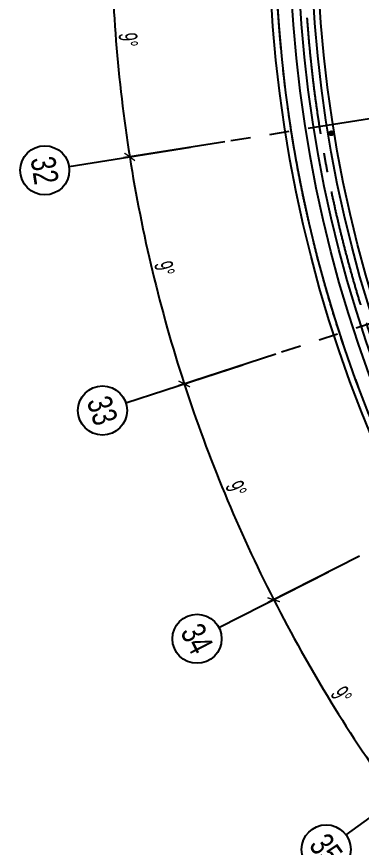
# Model space of a CAD drawing. Extents: x 104132 to 3338343, y -1228862 to 1409848.
# Drawn here: x 909661 to 926493, y 51625 to 92205 of the extents above; entities that cross this region are included whole.
import ezdxf
from ezdxf.enums import TextEntityAlignment as Align

# ---------------------------------------------------------------- set-up
doc = ezdxf.new("R2010")
doc.units = 0
doc.linetypes.add('CENTER', pattern=[50.8, 31.75, -6.35, 6.35, -6.35])
doc.linetypes.add('CENTER2', pattern=[28.575, 19.05, -3.175, 3.175, -3.175])
doc.layers.get('0').update_dxf_attribs({"color": 8})
doc.layers.get('Defpoints').update_dxf_attribs({"color": 8})
for name, color, linetype in [('#标注', 8, 'Continuous'), ('#轴线', 8, 'CENTER2'), ('A-ROOF', 8, 'Continuous'), ('A-ROOF-DRAN', 8, 'Continuous'), ('A-ROOF-EDGE', 8, 'Continuous'), ('DOTE', 8, 'CENTER'), ('落水口', 8, 'Continuous')]:
    doc.layers.add(name, color=color, linetype=linetype)
doc.styles.add('JHZX', font='jrs.shx', dxfattribs={"width": 0.6, "bigfont": 'jhz.shx'})
doc.dimstyles.new('JZBZ-300', dxfattribs={"dimscale": 300, "dimtxt": 3, "dimasz": 1.5, "dimexe": 1, "dimexo": 1, "dimgap": 0.5, "dimtad": 1, "dimdec": 0, "dimdsep": 46, "dimtxsty": 'JHZX', "dimblk1": 'ARCHTICK', "dimblk2": 'ARCHTICK', "dimsah": 1, "dimcen": 0, "dimclrd": 1, "dimclre": 1, "dimclrt": 2, "dimadec": 3, "dimazin": 2, "dimtfac": 1, "dimtdec": 0, "dimtix": 1, "dimtmove": 0, "dimatfit": 3, "dimfxl": 1, "dimtolj": 1, "dimlwd": -1, "dimlwe": -1, "dimarcsym": 1})

# ---------------------------------------------------------------- blocks, each defined once
blk = doc.blocks.new('_ARCHTICK')
at = {"color": 0, "linetype": 'ByBlock', "const_width": 0.15}
blk.add_lwpolyline([(-0.5, -0.5), (0.5, 0.5)], dxfattribs=at)
blk = doc.blocks.new('*D35')
at = {"layer": '#标注', "color": 1, "ltscale": 300, "transparency": 16777216}
for p, q in [((503468, -147346), (498468, -147346)), ((504305, -157983), (499367, -158766))]:
    blk.add_line(p, q, dxfattribs=at)
blk.add_arc((571468, -147346), 72700, 180, 189, dxfattribs=at)
at = {"layer": 'Defpoints', "color": 0, "ltscale": 300, "transparency": 16777216}
for p in [(503768, -147346), (571468, -147346), (498867, -151151), (504601, -157937)]:
    blk.add_point(p, dxfattribs=at)
at = {"layer": '#标注', "color": 1, "ltscale": 300, "transparency": 16777216, "xscale": 450, "yscale": 450, "zscale": 450}
for p, rotation in [((498768, -147346), 90.00000000000037), ((499663, -158719), 279.0000000000001)]:
    blk.add_blockref('_ARCHTICK', p, dxfattribs=dict(at, rotation=rotation))
at = {"layer": '#标注', "color": 2, "ltscale": 300, "transparency": 16777216, "insert": (499590, -153003), "char_height": 900, "attachment_point": 5, "rotation": 274.5, "style": 'JHZX'}
blk.add_mtext('\\A1;9°', dxfattribs=at)
blk = doc.blocks.new('*D36')
at = {"layer": '#标注', "color": 1, "ltscale": 300, "transparency": 16777216}
for p, q in [((504305, -157983), (499367, -158766)), ((506796, -168359), (502041, -169904))]:
    blk.add_line(p, q, dxfattribs=at)
blk.add_arc((571468, -147346), 72700, 189, 198, dxfattribs=at)
at = {"layer": 'Defpoints', "color": 0, "ltscale": 300, "transparency": 16777216}
for p in [(571468, -147346), (504601, -157937), (500357, -162461), (507081, -168266)]:
    blk.add_point(p, dxfattribs=at)
at = {"layer": '#标注', "color": 1, "ltscale": 300, "transparency": 16777216, "xscale": 450, "yscale": 450, "zscale": 450}
for p, rotation in [((499663, -158719), 98.99999999999973), ((502326, -169811), 287.9999999999989)]:
    blk.add_blockref('_ARCHTICK', p, dxfattribs=dict(at, rotation=rotation))
at = {"layer": '#标注', "color": 2, "ltscale": 300, "transparency": 16777216, "insert": (501360, -164177), "char_height": 900, "attachment_point": 5, "rotation": 283.5, "style": 'JHZX'}
blk.add_mtext('\\A1;9°', dxfattribs=at)
blk = doc.blocks.new('*D37')
at = {"layer": '#标注', "color": 1, "ltscale": 300, "transparency": 16777216}
for p, q in [((506796, -168359), (502041, -169904)), ((510879, -178217), (506424, -180487))]:
    blk.add_line(p, q, dxfattribs=at)
blk.add_arc((571468, -147346), 72700, 198, 207, dxfattribs=at)
at = {"layer": 'Defpoints', "color": 0, "ltscale": 300, "transparency": 16777216}
for p in [(571468, -147346), (507081, -168266), (503597, -173399), (511147, -178081)]:
    blk.add_point(p, dxfattribs=at)
at = {"layer": '#标注', "color": 1, "ltscale": 300, "transparency": 16777216, "xscale": 450, "yscale": 450, "zscale": 450}
for p, rotation in [((502326, -169811), 107.9999999999992), ((506692, -180351), 297.0000000000004)]:
    blk.add_blockref('_ARCHTICK', p, dxfattribs=dict(at, rotation=rotation))
at = {"layer": '#标注', "color": 2, "ltscale": 300, "transparency": 16777216, "insert": (504856, -174937), "char_height": 900, "attachment_point": 5, "rotation": 292.5, "style": 'JHZX'}
blk.add_mtext('\\A1;9°', dxfattribs=at)
blk = doc.blocks.new('*D38')
at = {"layer": '#标注', "color": 1, "ltscale": 300, "transparency": 16777216}
for p, q in [((510879, -178217), (506424, -180487)), ((516455, -187315), (512410, -190254))]:
    blk.add_line(p, q, dxfattribs=at)
blk.add_arc((571468, -147346), 72700, 207, 216, dxfattribs=at)
at = {"layer": 'Defpoints', "color": 0, "ltscale": 300, "transparency": 16777216}
for p in [(571468, -147346), (511147, -178081), (508508, -183696), (516697, -187139)]:
    blk.add_point(p, dxfattribs=at)
at = {"layer": '#标注', "color": 1, "ltscale": 300, "transparency": 16777216, "xscale": 450, "yscale": 450, "zscale": 450}
for p, rotation in [((506692, -180351), 117.0000000000004), ((512652, -190078), 306.0000000000014)]:
    blk.add_blockref('_ARCHTICK', p, dxfattribs=dict(at, rotation=rotation))
at = {"layer": '#标注', "color": 2, "ltscale": 300, "transparency": 16777216, "insert": (509993, -185018), "char_height": 900, "attachment_point": 5, "rotation": 301.5, "style": 'JHZX'}
blk.add_mtext('\\A1;9°', dxfattribs=at)
blk = doc.blocks.new('*U1046')
blk.add_line((0, -20), (0, 0))
blk.add_circle((0, -24), 4)
at = {"style": 'JHZX', "width": 0.75}
blk.add_attdef('AXES', text='', height=4, dxfattribs=at).set_placement((0, -24), align=Align.MIDDLE_CENTER)
blk = doc.blocks.new('lsk')
at = {"layer": '落水口'}
blk.add_line((-28, 96), (28, -96), dxfattribs=at)
blk.add_lwpolyline([(-96, -28), (96, 28)], dxfattribs=at)
for radius in [100, 80]:
    blk.add_circle((0, 0), radius, dxfattribs=at)
blk = doc.blocks.new('lsk11')
at = {"layer": '落水口', "rotation": 71.99999999999994}
blk.add_blockref('lsk', (-91018, 46805), dxfattribs=at)
blk = doc.blocks.new('轴网20240313')
at = {"layer": '#标注', "ltscale": 300}
blk.add_circle((571467.9, -147345.9), 64700, dxfattribs=at)
at = {"layer": '#轴线', "ltscale": 300}
for p, q in [((556356.2, -149739.3), (504601.4, -157936.5)), ((556916.7, -152073.9), (507081.3, -168266.3))]:
    blk.add_line(p, q, dxfattribs=at)
for radius in [64700, 63300]:
    blk.add_circle((571467.9, -147345.9), radius, dxfattribs=at)
at = {"layer": '#标注'}
for p, xscale, yscale, zscale, rotation, values in [((502626, -158249.4), 300, 300, 300, 278.9999999999865, {'AXES': '32'}), ((505179.2, -168884.4), 300.0000000000001, 300.0000000000001, 300.0000000000001, 287.9999999999865, {'AXES': '33'}), ((509364.7, -178989), 300, 300, 300, 296.9999999999864, {'AXES': '34'}), ((515079.4, -188314.5), 300.0000000000001, 300.0000000000001, 300.0000000000001, 305.9999999999864, {'AXES': '35'})]:
    blk.add_blockref('*U1046', p, dxfattribs=dict(at, xscale=xscale, yscale=yscale, zscale=zscale, rotation=rotation)).add_auto_attribs(values)
at = {"layer": '#标注', "ltscale": 300}
for base, p1, p2, picture, middle in [((498867.5, -151150.7), (503767.9, -147345.9), (504601.4, -157936.5), '*D35', (499590.1, -153002.8)), ((500356.5, -162461.1), (504601.4, -157936.5), (507081.3, -168266.3), '*D36', (501360, -164177.3)), ((503596.6, -173399.2), (507081.3, -168266.3), (511146.7, -178081), '*D37', (504856.1, -174937.4)), ((508507.8, -183695.9), (511146.7, -178081), (516697.4, -187139), '*D38', (509992.5, -185018))]:
    dim = blk.add_angular_dim_3p(base=base, center=(571467.9, -147345.9), p1=p1, p2=p2, dimstyle='JZBZ-300', dxfattribs=at)
    dim.commit()
    dim.dimension.update_dxf_attribs({"geometry": picture, "text_midpoint": middle})

msp = doc.modelspace()

# ---------------------------------------------------------------- linework, layer by layer
at = {"layer": 'A-ROOF'}
for radius in [64000, 63600]:
    msp.add_circle((986988, 96727), radius, dxfattribs=at)
at = {"layer": 'A-ROOF-DRAN'}
for radius in [62950, 62650]:
    msp.add_circle((986988, 96727), radius, dxfattribs=at)
at = {"layer": 'A-ROOF-EDGE'}
msp.add_circle((986988, 96727), 65000, dxfattribs=at)

# ---------------------------------------------------------------- block references
at = {"layer": 'DOTE'}
msp.add_blockref('轴网20240313', (415520, 244073), dxfattribs=at)
at = {"layer": '落水口'}
msp.add_blockref('lsk11', (1016043, 39703), dxfattribs=at)

doc.saveas('drawing.dxf')
